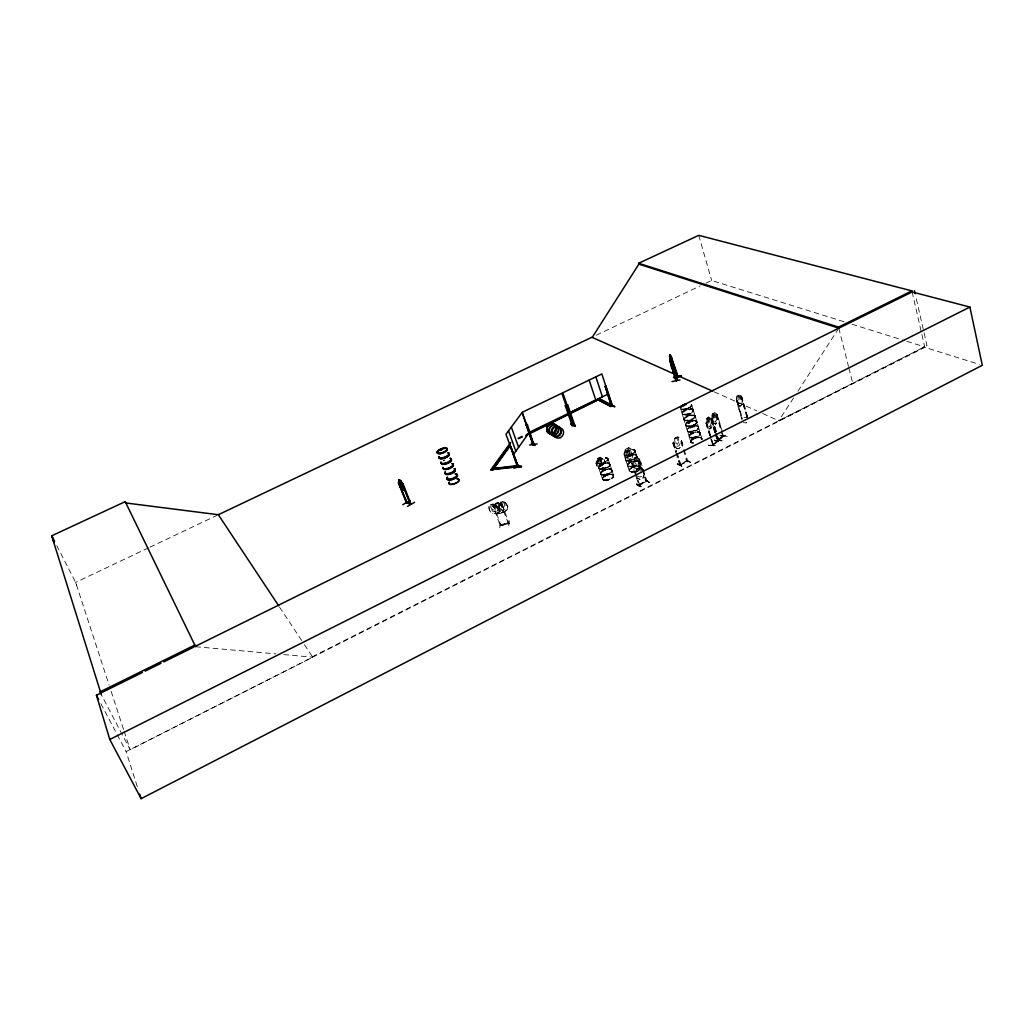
<?xml version="1.0" encoding="UTF-8"?>
<svg xmlns="http://www.w3.org/2000/svg" width="1034" height="1034" viewBox="0 0 1034 1034"><rect width="100%" height="100%" fill="white"/><g stroke="black" fill="none" stroke-linecap="round" stroke-linejoin="round"><path stroke-width="0.75" stroke-dasharray="5 3.75" d="M680.398 407.978L682.362 414.337M628.465 451.729L628.413 451.302M609.323 463.374L610.06 465.093A5.842 2.43 -18.3 0 0 601.93 464.99A5.842 2.43 -18.3 0 0 601.439 469.501A5.842 2.43 -18.3 0 0 610.073 465.171L610.047 464.731M627.418 464.744L627.586 465.817L627.431 464.835M598.583 467.394L599.281 468.738M597.497 458.54L598.298 465.184L600.702 466.347L602.447 465.481L603.533 462.586L602.68 460.027L600.211 457.196L597.497 458.54L595.972 463.284L597.161 466.709L600.974 468.777L603.597 467.368L605.149 462.689L604.011 459.277L600.211 457.196M612.038 470.69L611.882 469.94M636.66 471.943L636.802 469.216L639.542 467.782L643.394 469.914M495.286 503.442L495.066 507.229L496.023 509.788L498.711 511.313L500.676 510.809L501.891 508.263L498.246 502.576L495.208 503.364L493.593 507.604M637.009 456.576A5.958 2.469 -17.8 0 1 628.271 460.957A5.958 2.469 -17.8 0 1 628.607 456.433L629.228 453.642L631.154 455.193L631.839 454.779L629.512 452.931L630.081 449.648L628.866 452.646L626.966 451.173A5.868 2.404 -17.8 0 0 626.63 455.748A5.868 2.404 -17.8 0 0 635.251 451.444A5.868 2.404 -17.8 0 0 626.966 451.315L628.594 453.37L627.961 456.705L628.685 456.472A5.958 2.469 -17.8 0 1 637.009 456.576L637.022 456.886A5.868 2.43 -17.8 0 1 628.426 461.267A5.868 2.43 -17.8 0 1 628.75 456.795A5.868 2.43 -17.8 0 1 637.047 456.938L636.66 455.516M676.688 454.986L672.863 443.237L674.478 438.364L675.124 445.189L677.516 446.391L679.286 445.512L680.424 442.539C671.389 429.343 687.52 443.056 680.527 447.554L677.8 448.924L673.961 446.753L677.813 448.808L680.411 447.463M695.339 416.663L695.326 416.689A5.958 2.378 -16.8 0 1 686.744 420.928A5.958 2.378 -16.8 0 1 686.705 416.663A5.958 2.378 -16.8 0 1 695.339 416.637L698.48 426.964A5.855 2.378 -16.7 0 1 689.962 431.333A5.855 2.378 -16.7 0 1 689.911 427.081A5.855 2.378 -16.7 0 1 698.415 427.094M613.136 474.89C615.566 477.592 606.338 482.206 603.055 479.918M639.051 466.231C616.548 468.648 639.568 478.29 639.981 466.696M641.015 486.29C641.455 488.061 635.173 484.791 636.66 483.589M636.698 484.015L641.17 486.743M636.608 483.666L640.977 486.316M641.067 486.704L636.375 484.196M677.167 464.24C680.605 462.431 686.098 471.077 677.529 463.982M677.425 463.684L682.026 466.179M500.12 523.592L499.732 527.909M701.298 437.938L701.931 439.657L702.125 438.959M710.642 419.235L714.778 432.626M685.413 424.78C686.279 429.032 694.564 424.237 693.879 425.349M696.283 423.669L696.981 421.898M711.34 419.093L708.587 417.012L706.765 418.615L706.08 423.578L707.127 427.081L709.931 429.032L711.715 427.481L712.271 422.492M710.965 439.631L712.93 445.551L718.126 440.988L711.741 418.744L712.4 413.781L714.171 412.256L717.169 414.324L722.327 431.785M716.394 431.475L712.491 418.356L711.599 418.783L712.323 413.781M712.775 422.195L715.502 424.237L717.221 422.635L717.893 417.71M712.723 422.273L715.425 424.237L717.273 422.699L717.829 417.723M747.285 416.482L741.494 396.268L738.858 394.277L737.061 395.828L736.273 400.701L737.164 400.287L742.541 418.899M741.805 419.287L736.337 400.675L737.152 395.828M741.753 404.643L742.425 399.744M737.358 404.165L740.086 406.142L741.83 404.643L742.567 399.731M508.78 525.711L509.4 520.826M500.753 524.677L500.21 525.841L509.09 523.579L501.102 501.955L500.288 502.162L508.353 523.553L508.056 522.777L499.939 524.91M507.061 509.917L507.759 506.427L505.587 502.278L502.446 501.593L498.543 504.424L497.742 507.875L500.042 511.998L503.17 512.683L507.061 509.917L507.875 506.414L505.51 502.408M503.144 512.528L507.061 509.865M633.39 453.344L631.399 454.004M503.39 502.421L504.411 502.589L504.708 505.755L503.067 508.392L501.335 506.608L503.39 502.369M499.034 513.497L494.756 511.016L499.008 513.639C503.299 513.937 504.838 508.146 502.498 505.212L498.246 502.576L495.208 503.364M500.12 511.869L497.858 507.862M502.459 501.748L500.172 504.76L499.577 507.358L501.102 509.84L503.131 510.279L505.639 508.676L506.246 506.091L505.51 502.356M502.498 505.212L498.233 502.679M501.102 501.955L500.288 502.162M499.784 511.727L498.892 507.332L495.997 504.812L490.917 504.372C486.73 506.311 489.379 512.05 492.701 513.407L497.781 513.795L499.887 511.804L498.995 507.28M497.781 513.795L499.887 511.765M496.436 503.674L497.419 503.416L499.461 506.091L499.551 509.155L497.083 508.353L496.449 503.623M495.945 504.954L490.904 504.411L497.173 507.746L497.574 510.537L496.217 511.856L493.089 511.701L488.914 506.453L489.806 510.899L492.701 513.407M492.326 504.23L493.14 504.023L492.326 504.23L500.378 525.841L509.051 523.424M688.579 407.538L688.101 408.197M490.659 505.484L493.89 506.893L495.713 509.581L493.166 509.956L491.848 508.87L489.987 506.091L490.672 505.432M696.916 422.079A5.881 2.365 -16.7 0 1 688.437 426.331A5.881 2.365 -16.7 0 1 688.385 422.092A5.881 2.365 -16.7 0 1 696.916 422.079C695.145 425.672 689.006 427.43 685.645 425.426M693.452 425.116L693.685 425.077M694.008 425.013L694.111 425.233M689.497 422.505C686.434 423.862 692.418 421.613 688.67 423.229M688.915 422.531L688.657 423.061M689.019 407.913L688.282 408.223A5.907 2.314 -16.9 0 0 691.578 404.54M690.13 407.202L688.049 408.003M746.819 416.883L740.848 396.668L741.572 396.281L738.767 394.277L741.339 399.667L740.796 402.678L739.659 403.648L737.953 402.549L737.061 395.828M723.697 436.128L722.818 436.581L721.163 430.726M718.203 440.665L723.412 436.089M599.901 460.22L600.431 459.497M718.203 440.962L717.337 441.428L717.493 440.213M713.072 445.447C712.064 442.836 713.538 446.313 717.169 440.859M717.919 440.911L712.659 445.525L712.491 444.633M632.11 457.946L633.609 453.189L632.498 449.764L628.724 447.657L631.994 453.073L630.908 455.981L629.163 456.847L626.772 455.684C626.281 441.776 623.424 452.685 625.635 457.209L629.409 459.29L632.11 457.946L629.37 459.264M639.542 484.093C638.56 487.053 646.47 477.966 647.064 481.443L639.891 459.135L636.013 456.989L633.235 458.372L631.632 463.271L639.051 485.437L638.986 484.571L645.953 481.12M635.535 472.796L636.724 469.139L635.277 474.024M642.049 469.294L639.477 467.859L636.66 468.919L639.361 467.458L641.067 462.676L639.477 467.549L636.66 468.919L632.86 466.709L631.955 463.361M644.376 473.391L642.889 478.225L640.175 479.647L636.272 477.501L635.173 474.037M644.531 473.404L642.941 478.251L640.175 479.647M688.424 423.048L688.657 422.66A5.855 2.352 -16.7 0 1 697.045 422.583A5.855 2.352 -16.7 0 1 688.592 426.809A5.855 2.352 -16.7 0 1 688.554 422.596M634.992 451.806L635.096 450.346L632.485 449.376M629.189 470.548L629.447 469.746M632.304 453.978L627.819 455.374L623.864 454.495M628.103 451.147L627.018 451.69L627.586 451.134M627.832 452.013L627.199 451.509M628.013 451.768C629.37 450.229 625.35 452.323 627.328 451.431M684.12 449.544L687.881 461.448C686.602 462.999 687.894 459.044 687.998 461.332M686.951 461.694L687.507 460.492L686.822 460.789M604.787 462.146L602.227 463.4L598.311 463.581M601.142 460.156L600.082 459.716M600.909 459.794L600.004 460.182M598.712 459.716L596.786 462.017L598.285 463.607M597.096 461.293L597.445 463.245M638.883 484.597C637.719 487.699 658.193 474.425 639.245 485.373M502.033 512.864L503.765 508.638M685.684 424.263L687.196 422.751M721.952 440.562L714.416 440.019M714.416 439.98C713.357 441.815 722.559 441.88 721.978 440.484M708.742 445.434L716.51 445.783L708.872 444.866M708.872 444.84L708.742 445.512M708.936 445.266L716.291 446.081M746.251 422.88L743.265 422.66M687.752 460.569L687.106 461.784L680.204 439.566M695.3 420.735L697.058 422.169M793.595 397.922L778.809 420.722L926.981 345.563L915.517 295.336M797.951 391.214L837.954 329.523M689.032 423.229L690.027 422.738M722.934 436.051L717.997 439.773L718.462 440.678L718.359 439.45M723.373 435.404L722.895 436.542M718.979 440.264L718.126 437.304M681.083 408.792A5.907 2.314 -16.9 0 0 688.192 408.016L688.321 407.978A5.907 2.314 -16.9 0 0 691.526 404.333M634.979 451.793L631.8 454.21M628.388 451.496L626.875 452.065L627.095 451.406M628.478 451.574L627.767 451.897M604.748 461.927L604.864 462.56M673.586 442.552L676.507 451.677M601.491 459.729L600.379 462.172L597.859 461.022L600.121 462.883L599.552 466.282L600.754 463.142L603.391 464.369L601.038 462.444L601.206 459.38M696.231 421.045L696.851 421.549M677.128 453.241L680.786 464.977L680.618 464.137L686.692 460.906M646.237 480.926L646.935 480.564M727.329 436.348L719.651 435.379L727.186 435.896M722.663 436.025L718.423 439.799M717.428 440.885L713.085 444.452M716.355 433.336L718.527 440.626L723.619 436.154L722.766 433.246M638.947 459.342L642.411 469.901M707.049 427.068L709.931 428.916L711.65 427.417M746.264 422.932L746.419 422.234M711.741 418.744L712.491 418.356M706.855 418.615L708.587 417.129L711.172 422.428L710.629 425.504L709.479 426.499L707.721 425.413L706.713 418.55L705.989 423.578L706.894 423.164L710.397 434.849M707.489 418.563C709.272 417.103 710.28 422.622 709.828 423.94L708.251 423.591L707.579 418.563M713.667 413.303L713.395 417.284L714.83 419.662L715.554 417.322L713.744 413.303M716.95 414.233L716.355 414.712L717.169 414.324M736.441 400.675L737.164 400.287M741.042 396.759L741.779 396.384L747.543 416.495M738.341 395.311L740.176 399.318L739.452 401.606L738.043 399.24L738.418 395.311M691.397 440.174L696.309 437.705L701.272 437.77M692.302 439.437L690.609 441.725L693.556 443.302A5.816 2.404 -16.6 0 1 691.307 440.613A5.842 2.417 -16.6 0 1 698.299 437.602A5.842 2.417 -16.6 0 1 701.853 439.721A5.816 2.404 -16.6 0 0 698.286 437.615A5.816 2.404 -16.6 0 0 691.307 440.613A5.842 2.417 -16.6 0 0 693.581 443.276M696.244 423.669L693.879 425.233M690.143 407.228L691.656 404.384M612.244 474.386C609.272 473.675 600.819 475.95 603.055 479.931M625.583 451.483L623.877 454.469M607.591 458.088L607.979 460.052L604.502 462.03M597.755 460.492L601.323 458.411L605.575 457.648M508.999 523.592L508.65 522.842L501.012 524.871M500.236 525.686L500.133 524.807M500.818 524.833L500.999 525.673L493.14 504.023M736.777 400.3L742.27 418.873M723.231 436.18L722.495 433.22M717.867 437.279L718.785 440.148M717.725 441.001L711.302 418.977L708.497 417.116M706.429 423.074L713.253 445.008M715.476 434.099L717.738 441.35M713.098 445.111L710.836 436.309M680.618 464.137L679.933 464.537M679.958 465.197L687.907 461.397M680.721 465.041L676.96 453.151M646.276 481.598L643.523 472.926M639.568 484.3L638.766 484.429M604.295 476.312L605.497 475.614A5.842 2.456 -18.3 0 1 613.653 475.86A5.842 2.456 -18.3 0 1 605.032 480.19A5.842 2.456 -18.3 0 1 605.497 475.627M687.209 422.764L691.229 421.019L695.275 420.76M625.596 451.509L632.485 449.402M304.435 644.673L312.72 657.172L130.168 749.766L101.358 694.758M649.326 482.619L644.777 479.505L649.779 482.387M690.673 462.34L685.477 459.574L690.647 462.301M312.423 656.732L924.706 346.894L905.978 341.065M137.251 786.525L126.109 751.602L924.81 347.359L979.276 364.356M641.662 476.222L639.878 477.113L637.435 475.937M685.71 459.923L690.247 462.418M679.687 464.395L680.462 464.046M686.77 461.125L679.765 464.589M679.933 465.184C682.35 465.907 675.939 459.329 677.154 456.446M638.792 468.79L637.849 469.203L637.888 471.504M674.478 438.364L677.218 436.994L681.057 439.192L683.836 448.174M634.359 458.45L635.315 458.023L637.112 460.569L637.616 462.108L636.285 464.356L634.424 461.914L634.411 458.476M674.543 438.429L677.27 437.02M632.446 462.857L631.8 463.271M673.031 443.237L673.922 442.953L676.663 451.768M672.966 443.224L673.922 442.953M628.762 447.683L626.009 449.002L624.523 453.784L625.635 457.209M600.922 468.751L603.675 467.433M597.574 458.605L600.237 457.338L603.985 459.38L605.2 462.715M517.698 438.119L524.858 434.642M517.918 438.726L524.057 435.753M518.538 439.14L522.842 437.059M596.256 335.197L700.121 285.953M705.886 283.213L711.663 280.472L844.287 321.832M148.457 547.865L75.65 582.4L77.382 588.087M149.904 547.18L216.882 515.423M646.651 480.461L646.909 481.288M600.366 459.6L601.193 459.458M696.076 420.786C692.87 419.882 686.447 420.967 685.49 425.013M627.237 451.444L628.168 451.625L627.535 451.496M627.897 451.755L627.005 452.117M680.101 465.339L676.391 453.603M646.418 481.741L642.889 471.375M639.619 484.959L632.446 462.56M500.999 525.66L500.934 524.652M688.502 408.081L684.573 409.231L681.07 408.973A5.907 2.314 -16.9 0 0 688.256 408.223M689.691 421.239L691.164 420.786M633.622 466.877L635.096 466.437M723.154 436.568L721.435 430.739M508.056 522.803L508.676 522.648M691.242 421.045L692.715 420.76M507.965 523.01L508.133 523.811M719.806 435.715L727.613 436.102M608.341 474.58L609.789 474.309M613.046 474.722L612.27 474.373M639.943 466.554L639.077 466.218M644.97 479.841L649.417 482.503M605.097 480.371A5.816 2.456 -18.3 0 0 613.692 476.054A5.816 2.456 -18.3 0 0 605.575 475.834A5.816 2.456 -18.3 0 0 605.11 480.383A5.842 2.469 -18.3 0 0 613.718 476.054A5.842 2.469 -18.3 0 0 605.562 475.821A5.816 2.456 -18.3 0 0 605.097 480.371A5.816 2.456 -18.3 0 0 613.692 476.079A5.816 2.456 -18.3 0 0 605.562 475.821A5.842 2.469 -18.3 0 0 605.097 480.383A5.829 2.456 -18.3 0 0 613.692 476.041A5.829 2.456 -18.3 0 0 605.562 475.808A5.829 2.456 -18.3 0 0 605.097 480.371L606.363 480.345M741.83 404.643L740.008 406.142L737.281 404.165L740.086 406.026M706.894 423.164L706.144 423.552L710.526 438.17M744.041 417.309L747.091 417.503M722.12 440.936L714.145 440.2L721.693 440.743M195.62 646.715L275.82 653.876M283.846 654.587L312.72 657.172M605.575 457.623L607.553 458.088M852.003 324.237L904.44 340.587M714.184 391.86L756.785 410.886M762.653 413.51L779.365 420.98M636.401 477.449L640.188 479.53M632.911 466.735L636.711 468.945M639.852 459.238L636 457.106L638.469 459.884L639.322 462.521L638.198 465.507L636.401 466.412L633.958 465.21L633.235 458.372M680.786 464.977L680.243 464.111M677.49 464.072L682.181 466.631M639.813 459.212L639.09 459.626L643.045 471.465M639.477 467.859L641.933 470.625M596.075 463.271L597.2 466.605M601.284 474.658L600.573 472.965L600.689 473.986M611.288 469.268L611.857 469.888L609.944 464.55A5.933 2.456 -18.3 0 1 601.181 468.893A5.933 2.456 -18.3 0 1 601.672 464.318A5.933 2.456 -18.3 0 1 609.944 464.512L609.931 464.499M625.673 459.975L627.548 465.339M598.776 468.221L600.676 473.559M682.194 413.82L684.211 420.386M693.245 409.722L691.681 404.901M698.364 426.771L702.008 439.036M640.421 467.265L638.831 462.276A5.945 2.482 -17.8 0 1 630.12 466.618A5.945 2.482 -17.8 0 1 630.443 462.056A5.945 2.482 -17.8 0 1 638.844 462.237L638.96 462.844A5.855 2.456 -17.8 0 0 630.688 462.728A5.855 2.456 -17.8 0 0 630.378 467.226A5.855 2.456 -17.8 0 0 638.973 462.909L636.892 456.33A5.958 2.469 -17.8 0 1 628.181 460.647A5.958 2.469 -17.8 0 1 628.504 456.123A5.958 2.469 -17.8 0 1 636.918 456.265M629.512 471.233L627.586 465.843M638.741 468.764L640.589 471.31M279.581 607.165L303.557 643.342M695.106 415.823L695.339 416.521M689.407 437.369L687.416 430.881M600.948 474.373L602.68 479.401M636.634 455.438L634.928 450.32M687.364 431.075L684.043 419.83M100.88 703.676L126.109 751.602M711.987 418.253L716.123 431.449M716.226 414.673L720.737 429.265M56.754 545.642L75.65 582.4L109.126 685.167M693.077 409.477L693.504 410.821M625.635 459.897L623.967 454.314M609.646 463.607L607.953 458.579M695.055 415.991L695.055 416.03A5.881 2.339 -16.8 0 1 686.576 420.231A5.881 2.339 -16.8 0 1 686.55 416.03A5.881 2.339 -16.8 0 1 695.055 415.991L693.517 410.925M597.006 462.56L598.66 467.549M613.563 475.433L611.908 470.444A5.92 2.469 -18.3 0 1 603.171 474.826A5.92 2.469 -18.3 0 1 603.662 470.224A5.92 2.469 -18.3 0 1 611.921 470.444L611.908 470.38M111.129 691.307L123.615 729.642M124.119 731.18L130.116 749.585M673.199 443.327L675.939 452.129M689.251 436.826L690.79 441.789M707.605 417.775L710.733 428.244M706.403 423.578L709.919 435.262M710.358 436.723L712.982 445.499M713.201 413.018L716.304 423.462M712.012 418.757L715.916 431.889M711.379 418.99L718.152 441.04M711.134 419.52L715.037 432.651M715.218 434.086L717.596 441.44M716.872 414.233L722.068 431.773M716.691 414.737L720.995 429.291M736.699 400.688L742.076 419.3M741.3 396.772L747.53 418.447M698.751 235.338L711.663 280.472M698.713 428.063L698.726 428.089A5.855 2.378 -16.7 0 1 690.273 432.328A5.855 2.378 -16.7 0 1 690.221 428.076A5.855 2.378 -16.7 0 1 698.726 428.089M838.82 328.179L848.5 366.463M848.888 368.001L852.869 383.769M912.13 291.95L924.81 347.359M443.405 460.893A5.403 2.055 -20.9 0 1 444.568 460.246M443.237 460.557A5.493 2.081 -20.9 0 1 444.413 459.897M691.087 404.41A5.881 2.301 -16.9 0 1 689.006 408.21A5.881 2.301 -16.9 0 1 681.251 409.283M693.517 443.082A5.842 2.417 -16.6 0 1 691.216 440.419A5.842 2.417 -16.6 0 1 698.234 437.408A5.842 2.417 -16.6 0 1 701.802 439.528M612.025 470.832L612.012 470.871A5.92 2.482 -18.3 0 1 603.274 475.123A5.92 2.482 -18.3 0 1 603.766 470.535A5.92 2.482 -18.3 0 1 612.012 470.741L612.025 470.78M638.96 462.482L638.96 462.508A5.945 2.482 -17.8 0 0 630.546 462.366A5.945 2.482 -17.8 0 0 630.223 466.916A5.945 2.482 -17.8 0 0 638.947 462.534L638.947 462.573M693.53 410.55L693.517 410.576A5.971 2.352 -16.8 0 1 684.896 414.905A5.971 2.352 -16.8 0 1 684.87 410.666A5.971 2.352 -16.8 0 1 693.517 410.601L693.517 410.524M698.713 427.662L698.7 427.701A5.933 2.417 -16.7 0 1 690.13 432.018A5.933 2.417 -16.7 0 1 690.079 427.701A5.933 2.417 -16.7 0 1 698.7 427.727L698.7 427.637M700.522 433.634L700.496 433.66A5.933 2.43 -16.7 0 1 691.953 437.989A5.933 2.43 -16.7 0 1 691.888 433.647A5.933 2.43 -16.7 0 1 700.496 433.685L700.509 433.634M499.849 504.76L499.176 507.668L501.813 509.904L498.853 508.276L497.509 511.016L498.142 507.927L495.635 505.768L498.44 507.293L498.995 504.902L499.849 504.76M610.047 464.848L610.034 464.873A5.933 2.456 -18.3 0 1 601.284 469.19A5.933 2.456 -18.3 0 1 601.775 464.628A5.933 2.456 -18.3 0 1 610.047 464.809M716.743 417.658L716.2 420.722L715.063 421.717L713.318 420.631L712.374 413.846L714.171 412.256L716.743 417.658M601.853 462.185L600.573 464.369L599.242 463.49L598.647 458.644L599.526 458.204L601.853 462.185M630.326 452.672L629.047 454.857L627.716 453.978L627.16 449.105L628.039 448.666L630.326 452.672M678.743 442.113L677.425 444.349L676.094 443.444L675.59 438.442L676.52 438.028L678.743 442.113M693.543 410.976L693.53 410.95A5.881 2.327 -16.8 0 0 685.025 411.041A5.881 2.327 -16.8 0 0 685.038 415.216A5.881 2.327 -16.8 0 0 693.543 410.976L693.53 410.976M695.352 416.973L695.352 416.935A5.881 2.339 -16.8 0 0 686.847 417.038A5.881 2.339 -16.8 0 0 686.886 421.239A5.881 2.339 -16.8 0 0 695.365 416.999M603.429 475.433A5.842 2.443 -18.3 0 0 612.05 471.103A5.842 2.443 -18.3 0 0 603.908 470.897A5.842 2.443 -18.3 0 0 603.429 475.433M599.487 463.71A5.868 2.417 -18.4 0 0 608.16 459.38A5.868 2.417 -18.4 0 0 599.991 459.212A5.868 2.417 -18.4 0 0 599.487 463.71A5.868 2.417 -18.4 0 0 608.16 459.393A5.868 2.417 -18.4 0 0 600.004 459.238A5.868 2.417 -18.4 0 0 599.5 463.723M604.993 480.047A5.816 2.456 -18.3 0 0 613.576 475.73A5.816 2.456 -18.3 0 0 605.459 475.498A5.816 2.456 -18.3 0 0 604.993 480.047M599.604 464.007A5.842 2.404 -18.4 0 0 608.238 459.703A5.842 2.404 -18.4 0 0 600.108 459.535A5.842 2.404 -18.4 0 0 599.604 464.007M603.106 474.438A5.842 2.443 -18.3 0 0 611.727 470.108A5.842 2.443 -18.3 0 0 603.585 469.901A5.842 2.443 -18.3 0 0 603.106 474.438M601.103 468.505A5.855 2.417 -18.3 0 0 609.75 464.176A5.855 2.417 -18.3 0 0 601.594 463.995A5.855 2.417 -18.3 0 0 601.103 468.505M632.007 472.215A5.868 2.469 -17.8 0 0 640.602 467.872A5.868 2.469 -17.8 0 0 632.304 467.678A5.868 2.469 -17.8 0 0 632.007 472.215M626.462 455.27A5.894 2.417 -17.9 0 0 635.109 450.94A5.894 2.417 -17.9 0 0 626.798 450.811A5.894 2.417 -17.9 0 0 626.462 455.27M631.903 471.866A5.842 2.456 -17.8 0 0 640.473 467.549A5.842 2.456 -17.8 0 0 632.201 467.355A5.842 2.456 -17.8 0 0 631.903 471.866A5.829 2.456 -17.8 0 0 640.46 467.562A5.829 2.456 -17.8 0 0 632.213 467.368A5.829 2.456 -17.8 0 0 631.916 471.866M626.526 455.464A5.894 2.417 -17.9 0 0 635.173 451.134A5.894 2.417 -17.9 0 0 626.862 451.018A5.894 2.417 -17.9 0 0 626.526 455.464M630.055 466.231A5.868 2.443 -17.8 0 0 638.65 461.901A5.868 2.443 -17.8 0 0 630.365 461.733A5.868 2.443 -17.8 0 0 630.055 466.231M628.103 460.259A5.868 2.43 -17.8 0 0 636.724 455.942A5.868 2.43 -17.8 0 0 628.426 455.8A5.868 2.43 -17.8 0 0 628.103 460.259M688.36 426.073A5.881 2.365 -16.7 0 0 696.838 421.833A5.881 2.365 -16.7 0 0 688.308 421.846A5.881 2.365 -16.7 0 0 688.36 426.073M686.641 420.618A5.958 2.378 -16.8 0 0 695.249 416.327A5.958 2.378 -16.8 0 0 686.615 416.353A5.958 2.378 -16.8 0 0 686.641 420.618M684.805 414.582A5.971 2.352 -16.8 0 0 693.426 410.291A5.971 2.352 -16.8 0 0 684.779 410.356A5.971 2.352 -16.8 0 0 684.805 414.582M684.728 414.195A5.894 2.327 -16.8 0 0 693.232 409.968A5.894 2.327 -16.8 0 0 684.715 410.033A5.894 2.327 -16.8 0 0 684.728 414.195M692.095 438.287A5.842 2.391 -16.6 0 0 700.522 434.047A5.842 2.391 -16.6 0 0 692.03 434.009A5.842 2.391 -16.6 0 0 692.095 438.287M691.19 440.277A5.829 2.404 -16.6 0 0 693.491 442.927A5.816 2.404 -16.6 0 1 691.203 440.29A5.829 2.404 -16.6 0 1 698.183 437.279A5.829 2.404 -16.6 0 1 701.737 439.385A5.816 2.404 -16.6 0 0 698.183 437.292A5.816 2.404 -16.6 0 0 691.203 440.29M688.489 426.525A5.881 2.365 -16.7 0 0 696.968 422.286A5.881 2.365 -16.7 0 0 688.45 422.286A5.881 2.365 -16.7 0 0 688.489 426.525M691.785 437.292A5.842 2.391 -16.7 0 0 700.225 433.052A5.842 2.391 -16.7 0 0 691.72 433.013A5.842 2.391 -16.7 0 0 691.785 437.292M691.849 437.679A5.933 2.43 -16.7 0 0 700.406 433.375A5.933 2.43 -16.7 0 0 691.785 433.336A5.933 2.43 -16.7 0 0 691.849 437.679M690.027 431.708A5.933 2.404 -16.7 0 0 698.596 427.417A5.933 2.404 -16.7 0 0 689.975 427.404A5.933 2.404 -16.7 0 0 690.027 431.708"/><path stroke-width="1.5" d="M575.007 426.047L570.923 423.824L574.633 426.279L575.305 425.465M444 452.349L444.193 451.961M443.974 451.936L444.025 452.117M440.639 450.397L441.751 449.7L440.458 450.294M440.885 450.229L440.2 450.178L441.066 449.893M400.416 480.513L403.079 484.261L402.381 484.274L410.782 504.385L406.427 502.77L398.478 482.904L398.93 479.996L400.416 480.513L403.157 484.209L411.041 504.217L406.698 502.589M404.359 487.35L404.139 490.09L399.925 485.877L402.717 489.509M680.049 379.892L671.984 381.598M673.341 368.44L672.914 365.002M677.748 377.022L671.299 357.273L677.774 377.048L676.21 380.641L669.838 360.142M676.21 379.568L675.654 379.956L677.386 376.906M676.288 380.551L669.851 360.401M403.35 486.355L403.131 487.893L400.468 485.334L398.982 480.086M521.433 466.502C508.237 469.694 513.795 465.339 521.317 466.761M532.937 444.232L534.203 443.586M517.866 466.011L510.718 446.352L518.202 466.89L490.93 469.656L510.718 442.462M518.034 466.618L505.962 434.306L522.118 412.476L533.583 444.336M677.115 376.958L676.055 379.827M676.042 380.331L677.348 377.126M673.651 377.552L680.243 376.454M674.103 372.809L674.271 367.341L674.685 371.62M673.082 369.099L673.237 363.529L673.561 367.82M672.811 364.692L672.203 365.92C669.088 360.452 672.333 368.182 672.811 364.692L672.268 360.375L670.704 358.41L670.174 359.78M671.854 362.327C674.866 367.587 671.88 359.845 671.234 363.438L671.673 367.794L671.312 363.425M671.841 362.223L671.958 367.199M671.092 357.506L677.619 377.332C679.312 376.247 665.289 345.589 671.661 357.208M675.926 380.68L670.006 360.414M671.001 363.348L669.799 356.11L670.795 358.436L670.717 363.942L673.16 369.073M670.769 359.276L672.229 364.989L670.678 359.302M669.838 360.75L669.929 355.295M532.665 444.258L534.332 444.155L534.126 443.379M532.885 444.982L533.221 443.819M565.301 405.742L566.076 405.483L565.301 405.742L572.203 425.672L571.867 424.806M571.97 425.62L572.539 424.496M573.456 424.005L574.516 424.496L573.482 424.018M142.33 672.527L96.433 695.21L109.798 739.491L141.128 798.662L982.3 365.299L969.892 307.059L912.13 291.95L911.885 290.89L698.751 235.338L638.611 263.282L638.87 264.135L592.185 337.446M537.176 443.896L529.563 445.034M513.549 467.691L521.485 466.528M518.202 466.89L518.564 465.416L517.969 466.256L490.93 469.656M517.465 467.045L510.447 446.378M525.905 425.064L526.435 424.664L533.234 444.53M513.329 454.702L529.201 432.496M509.568 446.766L492.636 470.095L510.279 444.853M491.163 470.276L509.995 444.362M683.384 405.767L684.056 405.457M410.291 504.204L402.394 483.964L400.429 480.59L398.904 480.125M406.814 502.059L406.866 502.938L398.736 482.658M517.827 466.954L517.607 466.179M567.588 404.617L566.929 404.94L567.588 404.617L574.477 424.547L573.818 424.871L574.271 423.798M676.249 380.615L669.425 356.459M449.997 467.988L449.467 468.131M440.316 449.945L441.699 449.635M410.291 503.351L406.892 502.266M407.435 506.44L414.608 502.278M605.834 386.109L612.503 405.974L611.572 406.272L605.174 386.419L611.701 406.336M402.808 504.708L409.878 500.482M526.177 424.703L533.182 444.943L522.17 412.333L561.811 393.243L572.901 425.31L572.048 424.909M402.717 489.431L404.216 490.038M399.551 480.707C404.824 486.419 400.662 488.229 399.628 480.668M683.707 405.431L683.448 405.561A5.855 2.301 -16.9 0 0 681.303 406.879M572.797 425.388L572.138 425.685M612.399 406.039L611.87 406.284M109.798 739.491L969.892 307.059M99.884 691.953L194.806 645.048L195.62 646.715L125.23 501.632L51.7 535.806L101.358 694.758M638.611 263.282L838.561 327.119L911.885 290.89M145.199 671.105L160.981 663.298M163.85 661.889L193.978 646.987M195.413 646.276L912.13 291.95M531.398 443.586L531.67 442.979L535.198 445.551M571.065 424.224L571.737 423.423L575.447 425.879M611.637 405.561L612.27 405.25L611.585 405.599M614.661 406.659L612.206 405.948L601.866 373.946L562.793 392.778L573.883 424.832M526.603 424.599L527.275 424.263L533.725 444.439M605.174 386.419L605.963 386.173M612.231 405.91L610.836 406.595L598.751 400.158L610.629 405.974L612.038 405.289L599.229 398.517L529.253 432.341M569.579 412.76L608.38 393.915M526.5 434.564L599.927 398.891L525.699 435.663M574.206 424.47L574.348 423.979M410.239 503.338L406.659 502.421M670.704 358.41L672.733 363.386L672.63 366.824L671.725 365.726M670.808 363.929L670.795 358.436M674.181 372.796L671.79 367.768M672.733 370.947L674.207 372.899M681.458 375.898L673.47 377.371L681.548 376.182M521.317 466.166L513.549 467.135M518.564 465.416L493.011 468.635L515.591 466.45M570.949 423.811L574.555 425.879M610.461 404.54L614.713 406.685M614.196 406.465L611.831 405.47M533.286 443.793L534.384 444.103M410.317 503.312L411.002 504.165M638.87 264.135L838.82 328.179L838.561 327.119M398.478 482.904L407.047 502.731M712.71 391.201L591.926 337.252L218.342 514.725L125.877 502.976L125.23 501.632M600.121 399.486L599.229 398.517M601.465 400.21L609.543 404.475M406.116 502.072L406.427 502.808M672.682 369.565L673.586 370.663L672.966 364.86M670.756 362.546L671.673 363.658L671.777 360.22L669.851 355.308M218.174 514.467L278.702 605.821M672.63 368.001L673.173 368.828M670.795 362.12L671.725 363.671M96.433 695.21L98.657 699.449M51.7 535.806L54.569 541.402M672.074 366.734L671.958 363.916M508.521 430.868L515.837 451.186M511.326 427.068L518.603 447.321M589.16 380.073L595.765 400.029M595.855 376.841L602.408 396.81M139.68 794.112L141.128 798.662M52.398 537.15L53.91 542.475M914.444 290.632L915.155 293.772M671.505 360.504L671.906 363.283M674.181 367.354L674.633 371.697M450.527 459.083A5.416 2.055 -20.9 0 1 447.58 463.426A5.416 2.055 -20.9 0 1 441.35 462.961M450.462 458.721A5.493 2.081 -20.9 0 1 447.476 463.129A5.493 2.081 -20.9 0 1 441.156 462.663M452.285 463.697A5.416 2.068 -20.9 0 1 449.351 468.066A5.416 2.068 -20.9 0 1 443.108 467.575M452.207 463.503A5.416 2.068 -20.9 0 1 449.286 467.872A5.416 2.068 -20.9 0 1 443.03 467.381M448.355 453.202A5.506 2.068 -20.9 0 1 446.003 457.286A5.506 2.068 -20.9 0 1 438.985 457.713M450.165 458.152A5.416 2.055 -20.9 0 1 447.231 462.495A5.416 2.055 -20.9 0 1 440.988 462.03M448.42 453.564A5.429 2.042 -20.9 0 1 445.46 457.881A5.429 2.042 -20.9 0 1 439.23 457.442M450.346 458.437A5.493 2.081 -20.9 0 1 447.373 462.844A5.493 2.081 -20.9 0 1 441.04 462.379M448.239 452.918A5.506 2.068 -20.9 0 1 445.253 457.299A5.506 2.068 -20.9 0 1 438.92 456.847M448.058 452.633A5.429 2.029 -20.9 0 1 445.111 456.95A5.429 2.029 -20.9 0 1 438.868 456.511M456.472 474.722A5.39 2.107 -20.9 0 1 456.059 477.721A5.39 2.107 -20.9 0 1 449.544 480.099A5.39 2.107 -20.9 0 1 447.722 477.928M456.421 474.373A5.467 2.133 -20.9 0 1 453.487 478.832A5.467 2.133 -20.9 0 1 447.166 478.303M457.235 478.975A5.39 2.12 -20.9 0 1 458.295 481.637A5.39 2.12 -20.9 0 1 451.599 484.481A5.39 2.12 -20.9 0 1 449.402 482.296M457.17 478.871A5.377 2.107 -20.9 0 1 458.23 481.521A5.377 2.107 -20.9 0 1 451.574 484.339A5.377 2.107 -20.9 0 1 449.376 482.18M452.465 464.201A5.403 2.068 -20.9 0 1 449.544 468.557A5.403 2.068 -20.9 0 1 443.327 468.066M454.327 468.906A5.48 2.12 -20.9 0 1 451.38 473.339A5.48 2.12 -20.9 0 1 445.059 472.822M455.206 473.688A5.39 2.094 -20.9 0 1 456.265 476.325A5.39 2.094 -20.9 0 1 449.57 479.156A5.39 2.094 -20.9 0 1 447.373 477.01M454.391 469.255A5.403 2.081 -20.9 0 1 451.483 473.637A5.403 2.081 -20.9 0 1 445.253 473.133M455.374 473.96A5.467 2.133 -20.9 0 1 456.679 476.403A5.467 2.133 -20.9 0 1 450.475 479.414A5.467 2.133 -20.9 0 1 447.05 478.018M454.223 468.622A5.48 2.107 -20.9 0 1 451.276 473.055A5.48 2.107 -20.9 0 1 444.956 472.551M454.689 468.635A5.403 2.081 -20.9 0 1 449.816 473.197A5.403 2.081 -20.9 0 1 445.279 471.543M452.362 463.904A5.416 2.068 -20.9 0 1 449.441 468.273A5.416 2.068 -20.9 0 1 443.185 467.782M680.566 407.086A5.868 2.301 -16.9 0 1 686.033 403.958M684.728 404.914A5.855 2.301 -16.9 0 1 686.188 404.462M681.173 406.582A5.907 2.314 -16.9 0 1 686.098 404.152M556.202 426.46A5.26 4.64 -58.1 0 0 550.876 423.772A5.26 4.64 -58.1 0 0 546.818 429.188A5.26 4.64 -58.1 0 0 550.76 433.763A5.312 4.679 -58.1 0 1 546.727 429.162A5.273 4.653 -58.1 0 1 550.721 423.669A5.312 4.679 -58.1 0 1 556.098 426.357A5.273 4.653 -58.1 0 0 550.721 423.669A5.312 4.679 -58.1 0 0 546.637 429.11A5.312 4.679 -58.1 0 0 550.605 433.711M556.46 427.727A5.26 4.64 -58.1 0 1 553.242 433.272A5.312 4.679 -58.1 0 0 556.447 427.688A5.312 4.679 -58.1 0 1 554.25 432.483M556.189 426.409A5.312 4.679 -58.1 0 0 550.812 423.694A5.312 4.679 -58.1 0 0 546.727 429.162A5.273 4.653 -58.1 0 0 550.618 433.685M556.331 427.637A5.273 4.653 -58.1 0 1 554.224 432.458M440.057 453.228A5.441 2.029 -20.9 0 0 447.257 448.717A5.441 2.029 -20.9 0 0 439.127 449.829A5.441 2.029 -20.9 0 0 440.057 453.228M440.251 453.68A5.429 2.016 -20.9 0 0 447.412 449.183A5.429 2.016 -20.9 0 0 439.321 450.294A5.429 2.016 -20.9 0 0 440.251 453.68M440.122 453.396A5.441 2.029 -20.9 0 0 447.321 448.885A5.441 2.029 -20.9 0 0 439.192 449.997A5.441 2.029 -20.9 0 0 440.122 453.396M555.206 434.513A5.299 4.666 -58.1 0 0 556.796 425.646A5.299 4.666 -58.1 0 0 548.847 429.498A5.299 4.666 -58.1 0 0 555.206 434.513M560.325 437.666A5.338 4.692 -58.1 0 0 561.927 428.748A5.338 4.692 -58.1 0 0 553.94 432.639A5.338 4.692 -58.1 0 0 560.325 437.666M557.921 436.245A5.416 4.756 -58.1 0 0 559.549 427.21A5.416 4.756 -58.1 0 0 551.445 431.139A5.416 4.756 -58.1 0 0 557.921 436.245M555.633 434.771A5.312 4.679 -58.1 0 0 557.223 425.905A5.312 4.679 -58.1 0 0 549.274 429.756A5.312 4.679 -58.1 0 0 555.633 434.771M557.753 436.089A5.325 4.679 -58.1 0 0 559.342 427.184A5.325 4.679 -58.1 0 0 551.368 431.062A5.325 4.679 -58.1 0 0 557.753 436.089M558.179 436.348A5.325 4.692 -58.1 0 0 559.769 427.443A5.325 4.692 -58.1 0 0 551.794 431.32A5.325 4.692 -58.1 0 0 558.179 436.348"/></g></svg>
